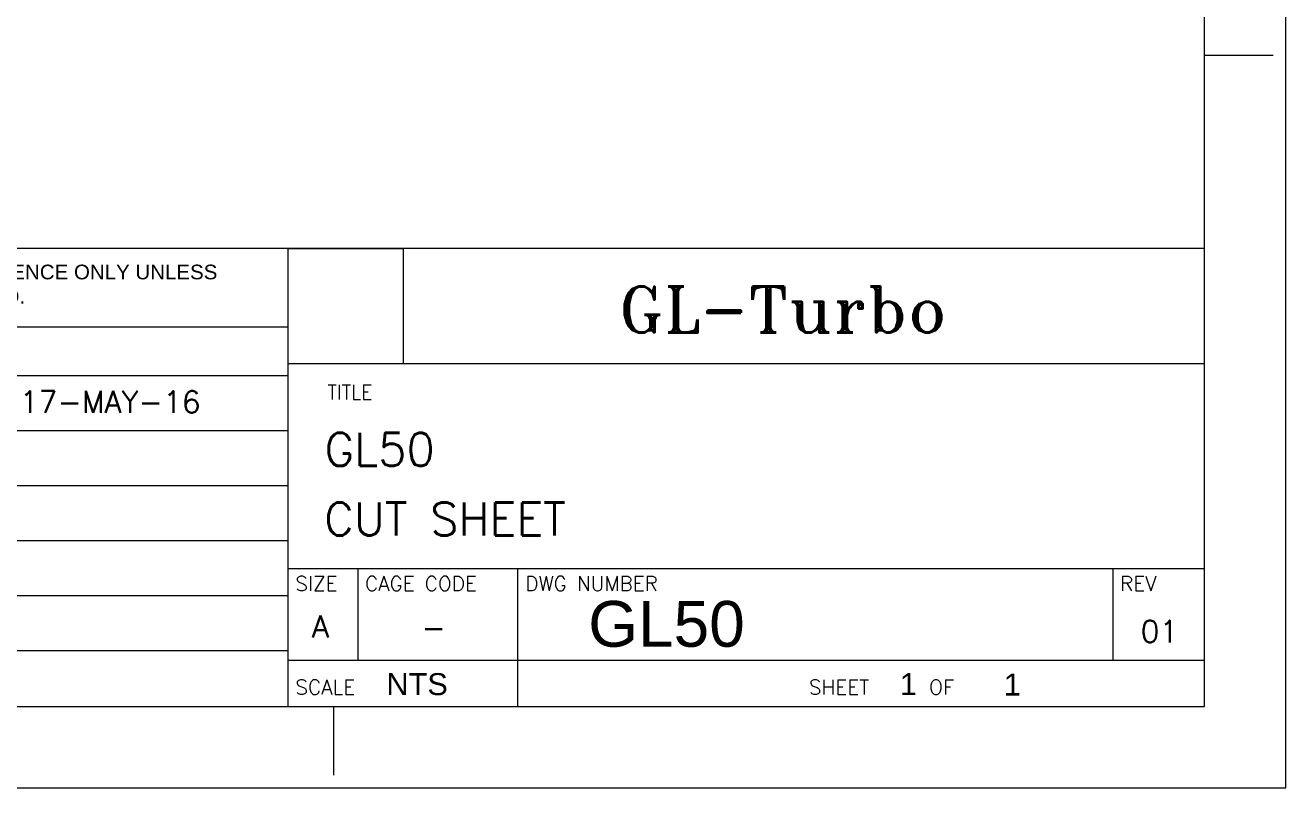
# Model space of a CAD drawing. Header units: inches. Extents: x -7 to 38035, y 41 to 29026.
# Drawn here: x 25573 to 38035, y 41 to 7583 of the extents above; entities that cross this region are included whole.
import ezdxf
from ezdxf.enums import TextEntityAlignment as Align

# ---------------------------------------------------------------- set-up
doc = ezdxf.new("R2010")
doc.units = ezdxf.units.IN
doc.header["$MEASUREMENT"] = 0
doc.layers.add('Title Block', color=7, linetype='Continuous', lineweight=5)
doc.styles.add('ACANSTS', font='romans.shx', dxfattribs={"height": 1})
doc.styles.add('Roman', font='arial.ttf')
doc.styles.add('ROMANS', font='romant.shx', dxfattribs={"height": 3.5})

# ---------------------------------------------------------------- blocks, each defined once
blk = doc.blocks.new('LONE STAR BLOWER TITLE BLOCK (SIZE A)')
at = {"lineweight": 15}
for p, q in [((17.5, 2.6037), (17.5, 3.3125)), ((17.5, 3.3125), (18.2088, 3.3125)), ((18.2088, 2.6037), (18.2088, 3.3125)), ((18.2088, 2.6037), (17.5, 2.6037))]:
    blk.add_line(p, q, dxfattribs=at)
at = {"layer": 'Title Block', "lineweight": 15}
for p, q in [((23.625, 0), (23.625, 18)), ((23.125, 0.5), (23.125, 17.5)), ((23.125, 4.5), (23.5469, 4.5)), ((23.125, 3.3125), (8.0867, 3.3125)), ((23.125, 3.3125), (9.0934, 3.3125)), ((17.5, 0.5), (17.5, 3.3125)), ((23.125, 0.5), (23.125, 3.3125)), ((17.5, 2.8291), (13.6179, 2.8291)), ((23.125, 2.6037), (17.5, 2.6037)), ((17.5, 2.5291), (11.4089, 2.5291)), ((17.5, 2.1916), (8.0867, 2.1916)), ((17.5, 1.8541), (8.0867, 1.8541)), ((17.5, 1.5166), (13.6179, 1.5166)), ((23.125, 1.3438), (17.5, 1.3438)), ((17.9275, 1.3438), (17.9275, 0.7813)), ((18.9092, 1.3438), (18.9092, 0.5)), ((22.5625, 1.3438), (22.5625, 0.7813)), ((17.5, 1.1791), (13.6179, 1.1791)), ((17.5, 0.8416), (13.6179, 0.8416)), ((23.125, 0.7813), (17.5, 0.7813)), ((0.5, 0.5), (23.125, 0.5)), ((15.025, 0.5), (23.125, 0.5)), ((17.7812, 0.0781), (17.7812, 0.5)), ((0, 0), (23.625, 0))]:
    blk.add_line(p, q, dxfattribs=at)
at = {"layer": 'Title Block', "lineweight": 15, "style": 'ACANSTS', "width": 0.942857}
blk.add_text('TITLE', height=0.09, dxfattribs=at).set_placement((17.7413, 2.384))
at = {"layer": 'Title Block', "lineweight": 15, "style": 'ACANSTS'}
for s, height, p in [('SIZE', 0.09, (17.545, 1.2088)), ('CAGE CODE', 0.09, (17.9725, 1.2088)), ('DWG NUMBER', 0.09, (18.9563, 1.2088)), ('REV', 0.09, (22.6075, 1.2088)), ('A', 0.135, (17.6466, 0.9229))]:
    blk.add_text(s, height=height, dxfattribs=at).set_placement(p)
for s, p in [('SCALE', (17.545, 0.6181)), ('SHEET     OF', (20.6971, 0.6181))]:
    blk.add_text(s, height=0.09, dxfattribs=at).set_placement(p, align=Align.MIDDLE_LEFT)
at = {"layer": 'Title Block', "lineweight": 15, "insert": (14.2786, 3.2128), "char_height": 0.09, "attachment_point": 1, "style": 'Roman'}
blk.add_mtext_dynamic_manual_height_columns('DRAWING IS FOR REFERENCE ONLY UNLESS SPECIFIED AS RELEASED.', width=2.820992, gutter_width=1.25, heights=[0], dxfattribs=at)
at = {"layer": 'Title Block', "lineweight": 15, "insert": (19.532, 3.0779), "char_height": 3.9375, "width": 5.334616, "attachment_point": 1, "style": 'ROMANS'}
blk.add_mtext('{\\H0.07143x;GL-Turbo}', dxfattribs=at)
at = {"layer": 'Title Block', "lineweight": 15, "style": 'ACANSTS'}
for tag, p, height in [('DRAWN_BY', (14.7817, 2.2896), 0.135), ('DRAWN_DATE', (15.8526, 2.3021), 0.135), ('DRAWING_SUBTITLE', (17.7236, 1.9768), 0.2025), ('CHECKED_BY', (14.804, 1.9438), 0.135), ('CHECK_DATE', (15.8339, 1.9487), 0.135), ('ENGINEER', (14.7979, 1.6123), 0.135), ('ENG_DATE', (15.8249, 1.6112), 0.135), ('DRAWING_SUBTITLE', (17.7211, 1.5494), 0.2025), ('MANUFACTURING', (14.7936, 1.2748), 0.135), ('MFG_DATE', (15.826, 1.2778), 0.135), ('CONTROL', (14.7936, 0.9373), 0.135), ('CONTROL_DATE', (15.826, 0.9403), 0.135), ('CAGE_CODE', (17.9275, 0.9163), 0.135), ('MODEL_FILE_NAME', (9.0607, 0.6111), 0.135), ('APPROVED_BY', (14.7823, 0.5726), 0.135), ('APPROVAL_DATE', (15.8177, 0.5698), 0.135)]:
    blk.add_attdef(tag, p, '', height=height, dxfattribs=at)
at = {"layer": 'Title Block', "lineweight": 15, "style": 'Roman', "flags": 8}
for tag, height, p in [('DWG_NUMBER', 0.2812, (19.0664, 1.1474)), ('SCALE', 0.135, (18.1035, 0.7041)), ('SHEETNUMBER', 0.135, (21.2556, 0.7041)), ('TOTA_SHEETS', 0.135, (21.8939, 0.7016))]:
    blk.add_attdef(tag, text='', height=height, dxfattribs=at).set_placement(p, align=Align.TOP_LEFT)
at = {"layer": 'Title Block', "lineweight": 15, "style": 'ACANSTS'}
blk.add_attdef('REVISION', text='', height=0.135, dxfattribs=at).set_placement((22.8495, 0.8933), align=Align.CENTER)

msp = doc.modelspace()

# ---------------------------------------------------------------- block references
ref = msp.add_blockref('LONE STAR BLOWER TITLE BLOCK (SIZE A)', (-7.32, 41.33), dxfattribs=dict(xscale=1610.262423542551, yscale=1610.262423542551, zscale=1610.262423542551))
ref.add_attrib('SHEETNUMBER', '1', dxfattribs={"layer": 'Title Block', "lineweight": 15, "height": 217.39, "style": 'Roman'}).set_placement((34219.8, 1175.11), align=Align.TOP_LEFT)
ref.add_attrib('SCALE', 'NTS', dxfattribs={"layer": 'Title Block', "lineweight": 15, "height": 217.385, "style": 'Roman'}).set_placement((29144.05, 1175.11), align=Align.TOP_LEFT)
ref.add_attrib('DWG_NUMBER', 'GL50', dxfattribs={"layer": 'Title Block', "lineweight": 15, "height": 452.886, "style": 'Roman'}).set_placement((31139.35, 1889.03), align=Align.TOP_LEFT)
ref.add_attrib('DRAWING_SUBTITLE', 'GL50', (28532.29, 3224.55), dxfattribs={"layer": 'Title Block', "lineweight": 15, "height": 326.078, "style": 'ACANSTS'})
ref.add_attrib('CAGE_CODE', '   -', (29005.39, 1516.74), dxfattribs={"layer": 'Title Block', "lineweight": 15, "height": 217.385, "style": 'ACANSTS'})
ref.add_attrib('REVISION', '01', dxfattribs={"layer": 'Title Block', "lineweight": 15, "height": 217.385, "style": 'ACANSTS'}).set_placement((36786.34, 1479.78), align=Align.CENTER)
ref.add_attrib('DRAWN_DATE', '17-MAY-16', (25519.6, 3748.24), dxfattribs={"layer": 'Title Block', "lineweight": 15, "height": 217.385, "style": 'ACANSTS'})
ref.add_attrib('DRAWING_SUBTITLE', 'CUT SHEET', (28528.29, 2536.21), dxfattribs={"layer": 'Title Block', "lineweight": 15, "height": 326.078, "style": 'ACANSTS'})
ref.add_attrib('TOTA_SHEETS', '1', dxfattribs={"layer": 'Title Block', "lineweight": 15, "height": 217.39, "style": 'Roman'}).set_placement((35247.61, 1171.03), align=Align.TOP_LEFT)

doc.saveas('drawing.dxf')
